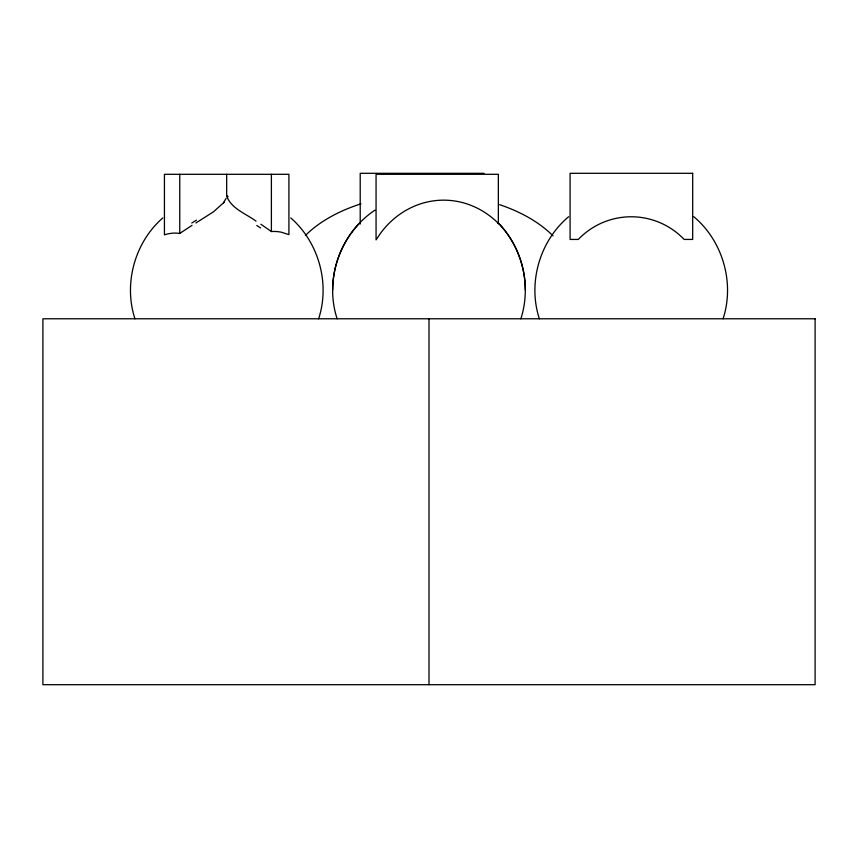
<?xml version="1.0" encoding="UTF-8"?>
<svg xmlns="http://www.w3.org/2000/svg" width="858" height="858" viewBox="0 0 858 858"><rect width="100%" height="100%" fill="white"/><g stroke="black" fill="none" stroke-linecap="round" stroke-linejoin="round"><path stroke-width="1.29" d="M337.151 318.779C324.045 279.365 340.347 232.926 375.01 210.156M332.711 289.886C332.625 264.972 342.717 240.251 360.21 222.501M497.962 222.683C522.425 247.351 531.606 285.714 520.849 318.779M723.069 318.779C734.845 282.883 722.747 240.916 693.8 216.709M318.629 318.779C330.212 283.494 318.736 242.278 290.755 217.921M226.104 198.327L223.906 202.091M222.919 203.335L213.567 211.744L195.946 222.973M305.384 235.51C320.742 220.281 340.605 210.435 360.993 203.807M162.806 217.921C134.835 242.278 123.359 283.494 134.942 318.779M568.639 216.709C539.693 240.916 527.595 282.883 539.36 318.779M260.875 224.228L271.396 231.531A58.451 46.042 90 0 1 281.295 232.196L288.91 234.62L288.91 174.303L164.436 174.303L164.436 234.877A56.8 42.353 90 0 1 179.762 233.451L192.042 225.354M484.062 173.305L360.21 173.305L360.21 224.056M499.646 204.665C519.262 211.336 538.234 221.16 553.045 235.864M256.016 221.128C246.021 213.739 230.856 208.43 226.673 195.924L226.673 174.303M498.348 223.08C515.497 240.776 525.364 265.24 525.289 289.886M498.348 223.766L498.348 174.303L376.061 174.303L376.061 239.886L380.759 232.926A89.736 81.435 -90 0 1 420.141 203.989A89.736 81.435 90 0 1 429 201.63A89.736 81.435 -90 0 1 467.213 203.989A89.736 81.435 90 0 1 498.348 223.38M429 318.779L429 684.695M271.396 174.303L271.396 231.531M179.762 174.303L179.762 233.451M226.855 195.774A60.264 10.768 -37.1 0 1 228.099 196.836M256.767 225.493A75.429 12.055 33.9 0 1 260.596 227.96M191.763 223.016A71.9 12.291 -32.3 0 1 196.482 220.163M224.324 201.92A44.455 10.457 -28.6 0 1 223.38 203.164M692.685 173.305L570.087 173.305L570.087 239.436L578.303 239.436A73.112 73.112 0 0 1 684.137 239.436L692.685 239.436L692.685 173.305M815.1 318.779L42.9 318.779L42.9 684.695L815.1 684.695L815.1 318.779"/></g></svg>
